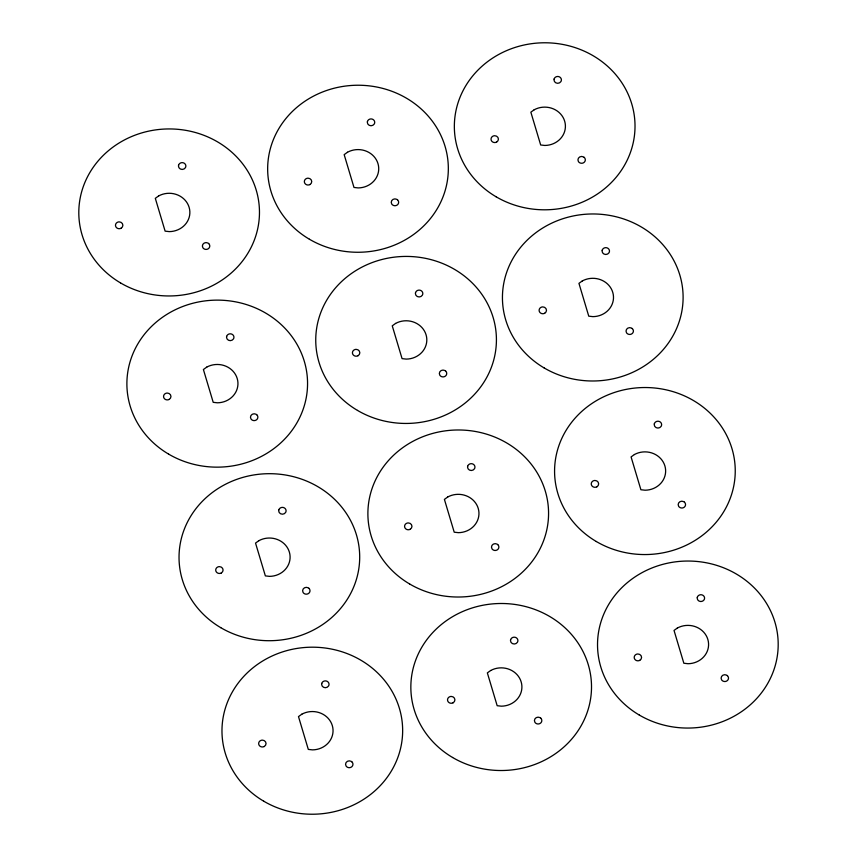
<?xml version="1.0" encoding="UTF-8"?>
<svg xmlns="http://www.w3.org/2000/svg" width="857" height="857" viewBox="0 0 857 857"><rect width="100%" height="100%" fill="white"/><g stroke="black" fill="none" stroke-linecap="round" stroke-linejoin="round"><path stroke-width="1.29" d="M178.577 165.187L178.46 166.076A3.707 3.428 -0.6 0 0 185.38 167.726L185.744 166.901A3.707 3.428 -0.6 0 0 183.087 162.734A3.707 3.428 -0.6 0 0 178.577 165.187M226.655 336.373L226.537 337.262A3.707 3.428 -0.6 0 0 233.468 338.911L233.822 338.087A3.707 3.428 -0.6 0 0 231.176 333.919A3.707 3.428 -0.6 0 0 226.655 336.373M278.804 509.936L278.686 510.826A3.707 3.428 -0.6 0 0 285.606 512.475L285.97 511.65A3.707 3.428 -0.6 0 0 283.313 507.483A3.707 3.428 -0.6 0 0 278.804 509.936M367.439 121.49L367.321 122.38A3.707 3.428 -0.6 0 0 374.241 124.029L374.605 123.204A3.707 3.428 -0.6 0 0 371.949 119.027A3.707 3.428 -0.6 0 0 367.439 121.49M321.75 683.447L321.632 684.336A3.707 3.428 -0.6 0 0 328.552 685.986L328.917 685.161A3.707 3.428 -0.6 0 0 326.26 680.994A3.707 3.428 -0.6 0 0 321.75 683.447M415.527 292.676L415.399 293.565A3.707 3.428 -0.6 0 0 422.33 295.215L422.694 294.39A3.707 3.428 -0.6 0 0 420.037 290.212A3.707 3.428 -0.6 0 0 415.527 292.676M467.665 466.24L467.547 467.129A3.707 3.428 -0.6 0 0 474.467 468.779L474.832 467.954A3.707 3.428 -0.6 0 0 472.175 463.776A3.707 3.428 -0.6 0 0 467.665 466.24M554.115 79.037L553.997 79.915A3.707 3.428 -0.6 0 0 560.917 81.576L561.281 80.74A3.707 3.428 -0.6 0 0 558.625 76.573A3.707 3.428 -0.6 0 0 554.115 79.037M510.611 639.751L510.493 640.64A3.707 3.428 -0.6 0 0 517.414 642.289L517.778 641.454A3.707 3.428 -0.6 0 0 515.121 637.287A3.707 3.428 -0.6 0 0 510.611 639.751M602.203 250.223L602.085 251.101A3.707 3.428 -0.6 0 0 609.006 252.761L609.37 251.926A3.707 3.428 -0.6 0 0 606.713 247.759A3.707 3.428 -0.6 0 0 602.203 250.223M654.341 423.787L654.223 424.676A3.707 3.428 -0.6 0 0 661.154 426.325L661.508 425.49A3.707 3.428 -0.6 0 0 658.862 421.323A3.707 3.428 -0.6 0 0 654.341 423.787M697.298 597.297L697.18 598.175A3.707 3.428 -0.6 0 0 704.1 599.825L704.465 599A3.707 3.428 -0.6 0 0 701.808 594.833A3.707 3.428 -0.6 0 0 697.298 597.297M158.631 195.942L155.31 198.342L165.122 231.144L169.3 231.615A20.729 19.165 -0.6 0 0 189.118 207.308A20.729 19.165 -0.6 0 0 158.631 195.942M347.492 152.246L344.171 154.646L353.984 187.447L358.162 187.919A20.729 19.165 -0.6 0 0 377.98 163.612A20.729 19.165 -0.6 0 0 347.492 152.246M534.179 109.782L530.858 112.181L540.671 144.983L544.848 145.454A20.729 19.165 -0.6 0 0 564.667 121.158A20.729 19.165 -0.6 0 0 534.179 109.782M206.719 367.128L203.398 369.528L213.211 402.329L217.389 402.801A20.729 19.165 -0.6 0 0 237.207 378.494A20.729 19.165 -0.6 0 0 206.719 367.128M395.58 323.432L392.26 325.831L402.072 358.633L406.25 359.104A20.729 19.165 -0.6 0 0 426.068 334.798A20.729 19.165 -0.6 0 0 395.58 323.432M582.257 280.967L578.946 283.367L588.759 316.169L592.937 316.64A20.729 19.165 -0.6 0 0 612.755 292.344A20.729 19.165 -0.6 0 0 582.257 280.967M258.857 540.692L255.536 543.092L265.359 575.893L269.537 576.365A20.729 19.165 -0.6 0 0 289.355 552.058A20.729 19.165 -0.6 0 0 258.857 540.692M447.718 496.996L444.408 499.395L454.221 532.197L458.399 532.668A20.729 19.165 -0.6 0 0 478.217 508.362A20.729 19.165 -0.6 0 0 447.718 496.996M634.405 454.531L631.084 456.931L640.897 489.743L645.075 490.215A20.729 19.165 -0.6 0 0 664.893 465.908A20.729 19.165 -0.6 0 0 634.405 454.531M301.814 714.202L298.493 716.602L308.306 749.404L312.484 749.875A20.729 19.165 -0.6 0 0 332.302 725.568A20.729 19.165 -0.6 0 0 301.814 714.202M490.675 670.506L487.354 672.895L497.167 705.707L501.345 706.179A20.729 19.165 -0.6 0 0 521.163 681.872A20.729 19.165 -0.6 0 0 490.675 670.506M677.351 628.042L674.031 630.441L683.843 663.243L688.021 663.714A20.729 19.165 -0.6 0 0 707.839 639.408A20.729 19.165 -0.6 0 0 677.351 628.042M121.062 228.241L120.173 228.594A3.707 3.428 -0.6 0 1 115.62 226.216A3.707 3.428 -0.6 0 1 118.202 221.995L119.155 221.867A3.707 3.428 -0.6 0 1 121.062 228.241M309.923 184.544L309.034 184.898A3.707 3.428 -0.6 0 1 304.481 182.509A3.707 3.428 -0.6 0 1 307.063 178.299L308.017 178.17A3.707 3.428 -0.6 0 1 309.923 184.544M496.599 142.091L495.71 142.433A3.707 3.428 -0.6 0 1 491.157 140.055A3.707 3.428 -0.6 0 1 493.739 135.845L494.693 135.717A3.707 3.428 -0.6 0 1 496.599 142.091M169.15 399.426L168.261 399.78A3.707 3.428 -0.6 0 1 163.698 397.402A3.707 3.428 -0.6 0 1 166.279 393.181L167.244 393.052A3.707 3.428 -0.6 0 1 169.15 399.426M358.012 355.73L357.123 356.084A3.707 3.428 -0.6 0 1 352.559 353.695A3.707 3.428 -0.6 0 1 355.141 349.485L356.105 349.356A3.707 3.428 -0.6 0 1 358.012 355.73M544.688 313.266L543.799 313.619A3.707 3.428 -0.6 0 1 539.246 311.241A3.707 3.428 -0.6 0 1 541.828 307.02L542.781 306.902A3.707 3.428 -0.6 0 1 544.688 313.266M221.288 572.99L220.399 573.344A3.707 3.428 -0.6 0 1 215.846 570.966A3.707 3.428 -0.6 0 1 218.428 566.745L219.381 566.627A3.707 3.428 -0.6 0 1 221.288 572.99M410.149 529.294L409.26 529.647A3.707 3.428 -0.6 0 1 404.708 527.259A3.707 3.428 -0.6 0 1 407.289 523.049L408.243 522.92A3.707 3.428 -0.6 0 1 410.149 529.294M596.836 486.84L595.947 487.183A3.707 3.428 -0.6 0 1 591.384 484.805A3.707 3.428 -0.6 0 1 593.965 480.595L594.929 480.466A3.707 3.428 -0.6 0 1 596.836 486.84M264.235 746.501L263.345 746.854A3.707 3.428 -0.6 0 1 258.793 744.476A3.707 3.428 -0.6 0 1 261.374 740.255L262.328 740.127A3.707 3.428 -0.6 0 1 264.235 746.501M453.096 702.804L452.207 703.147A3.707 3.428 -0.6 0 1 447.654 700.769A3.707 3.428 -0.6 0 1 450.236 696.559L451.189 696.43A3.707 3.428 -0.6 0 1 453.096 702.804M639.783 660.34L638.894 660.693A3.707 3.428 -0.6 0 1 634.341 658.315A3.707 3.428 -0.6 0 1 636.922 654.095L637.876 653.977A3.707 3.428 -0.6 0 1 639.783 660.34M584.217 157.409L583.446 156.874A3.707 3.428 -0.6 0 0 578.432 161.587L579.021 162.294A3.707 3.428 -0.6 0 0 584.26 162.252A3.707 3.428 -0.6 0 0 584.217 157.409M632.305 328.595L631.534 328.06A3.707 3.428 -0.6 0 0 626.521 332.773L627.11 333.48A3.707 3.428 -0.6 0 0 632.348 333.437A3.707 3.428 -0.6 0 0 632.305 328.595M397.541 199.863L396.77 199.327A3.707 3.428 -0.6 0 0 391.745 204.052L392.345 204.748A3.707 3.428 -0.6 0 0 397.584 204.705A3.707 3.428 -0.6 0 0 397.541 199.863M684.443 502.159L683.672 501.624A3.707 3.428 -0.6 0 0 678.658 506.337L679.258 507.044A3.707 3.428 -0.6 0 0 684.486 507.001A3.707 3.428 -0.6 0 0 684.443 502.159M445.629 371.049L444.858 370.513A3.707 3.428 -0.6 0 0 439.834 375.237L440.434 375.934A3.707 3.428 -0.6 0 0 445.661 375.891A3.707 3.428 -0.6 0 0 445.629 371.049M208.68 243.559L207.908 243.024A3.707 3.428 -0.6 0 0 202.884 247.748L203.484 248.455A3.707 3.428 -0.6 0 0 208.722 248.401A3.707 3.428 -0.6 0 0 208.68 243.559M727.4 675.67L726.629 675.134A3.707 3.428 -0.6 0 0 721.605 679.847L722.205 680.554A3.707 3.428 -0.6 0 0 727.443 680.512A3.707 3.428 -0.6 0 0 727.4 675.67M497.767 544.613L496.996 544.077A3.707 3.428 -0.6 0 0 491.982 548.801L492.571 549.498A3.707 3.428 -0.6 0 0 497.81 549.455A3.707 3.428 -0.6 0 0 497.767 544.613M256.757 414.745L255.986 414.21A3.707 3.428 -0.6 0 0 250.972 418.934L251.572 419.641A3.707 3.428 -0.6 0 0 256.8 419.587A3.707 3.428 -0.6 0 0 256.757 414.745M540.713 718.123L539.942 717.588A3.707 3.428 -0.6 0 0 534.929 722.312L535.518 723.008A3.707 3.428 -0.6 0 0 540.756 722.965A3.707 3.428 -0.6 0 0 540.713 718.123M308.906 588.32L308.134 587.773A3.707 3.428 -0.6 0 0 303.121 592.498L303.71 593.205A3.707 3.428 -0.6 0 0 308.948 593.151A3.707 3.428 -0.6 0 0 308.906 588.32M351.852 761.819L351.081 761.284A3.707 3.428 -0.6 0 0 346.067 766.008L346.657 766.715A3.707 3.428 -0.6 0 0 351.895 766.661A3.707 3.428 -0.6 0 0 351.852 761.819M544.174 367.953A90.339 83.515 -0.6 0 0 683.018 301.053A90.339 83.515 -0.6 0 0 551.126 223.431A90.339 83.515 -0.6 0 0 544.174 367.953M496.085 196.767A90.339 83.515 -0.6 0 0 634.93 129.868A90.339 83.515 -0.6 0 0 503.038 52.245A90.339 83.515 -0.6 0 0 496.085 196.767M596.311 541.517A90.339 83.515 -0.6 0 0 735.156 474.617A90.339 83.515 -0.6 0 0 603.264 396.995A90.339 83.515 -0.6 0 0 596.311 541.517M357.498 410.417A90.339 83.515 -0.6 0 0 496.332 343.507A90.339 83.515 -0.6 0 0 364.439 265.884A90.339 83.515 -0.6 0 0 357.498 410.417M639.268 715.027A90.339 83.515 -0.6 0 0 778.102 648.128A90.339 83.515 -0.6 0 0 646.21 570.505A90.339 83.515 -0.6 0 0 639.268 715.027M168.625 454.114A90.339 83.515 -0.6 0 0 307.47 387.203A90.339 83.515 -0.6 0 0 175.578 309.591A90.339 83.515 -0.6 0 0 168.625 454.114M120.548 282.928A90.339 83.515 -0.6 0 0 259.382 216.018A90.339 83.515 -0.6 0 0 127.489 138.405A90.339 83.515 -0.6 0 0 120.548 282.928M452.582 757.481A90.339 83.515 -0.6 0 0 591.426 690.581A90.339 83.515 -0.6 0 0 459.534 612.959A90.339 83.515 -0.6 0 0 452.582 757.481M263.72 801.188A90.339 83.515 -0.6 0 0 402.565 734.278A90.339 83.515 -0.6 0 0 270.673 656.655A90.339 83.515 -0.6 0 0 263.72 801.188M309.409 239.232A90.339 83.515 -0.6 0 0 448.243 172.321A90.339 83.515 -0.6 0 0 316.351 94.699A90.339 83.515 -0.6 0 0 309.409 239.232M409.635 583.981A90.339 83.515 -0.6 0 0 548.48 517.071A90.339 83.515 -0.6 0 0 416.588 439.448A90.339 83.515 -0.6 0 0 409.635 583.981M220.774 627.678A90.339 83.515 -0.6 0 0 359.608 560.767A90.339 83.515 -0.6 0 0 227.716 483.155A90.339 83.515 -0.6 0 0 220.774 627.678"/></g></svg>
